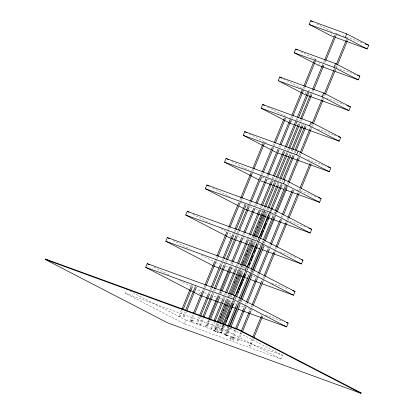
<?xml version="1.0" encoding="UTF-8"?>
<svg xmlns="http://www.w3.org/2000/svg" width="414" height="414" viewBox="0 0 414 414"><rect width="100%" height="100%" fill="white"/><g stroke="black" fill="none" stroke-linecap="round" stroke-linejoin="round"><path stroke-width="0.31" stroke-dasharray="2.07 1.55" d="M226.924 326.568L282.446 355.305L280.925 359.016L184.385 323.826L125.426 293.314L126.948 289.603M181.461 310.246L179.034 316.156L180.188 316.627L182.615 310.723M191.403 286.012L191.889 284.827M192.557 286.483L193.043 285.298M186.403 311.649L184.194 316.969L183.071 316.503L185.006 311.768M195.191 286.938L195.915 285.163M184.385 323.826L185.907 320.115L130.384 291.384M199.569 293.93L200.655 291.28L196.676 289.22M190.471 320.431L193.167 313.853M202.731 290.545L203.709 288.154M203.957 287.554L204.692 285.764M214.985 260.66L216.703 256.478M227.731 229.579L228.714 227.188M239.742 200.293L240.477 198.503M251.753 171.008L252.488 169.212M192.567 320.141C194.104 320.405 192.375 323.236 191.221 321.802L194.078 314.925M204.128 290.421L204.863 288.625M205.111 288.03L205.846 286.234M216.139 261.136L216.874 259.34M217.122 258.745L217.857 256.949M228.15 231.845L229.868 227.664M240.901 200.764L241.636 198.974M252.664 172.079L253.647 169.688M229.817 237.238L231.121 234.055L228.844 232.875M200.366 316.71L197.437 323.862L196.847 323.66L196.283 323.391L199.212 316.239M208.744 293.003L210.938 287.637M220.714 263.806L221.692 261.42M221.935 260.825L222.67 259.04M232.932 234.013L233.667 232.228M233.91 231.633L234.645 229.842M244.907 204.821L245.393 203.631M209.898 293.474L212.097 288.113M221.873 264.277L222.846 261.896M223.094 261.301L223.824 259.511M234.091 234.49L234.821 232.699M235.064 232.104L235.799 230.319M200.236 324.633L199.667 324.369L202.363 317.781M212.18 293.852L213.158 291.461M213.407 290.861L214.141 289.065M224.202 264.541L226.163 259.754M236.223 235.224L236.958 233.429M237.206 232.834L237.941 231.038M248.245 205.913L248.985 204.118M249.228 203.517L249.963 201.721M260.266 176.597L261.006 174.801M261.25 174.206L261.984 172.41M273.028 145.49L274.006 143.099M200.252 324.56L200.821 324.83L203.522 318.252M213.091 294.923L214.317 291.932M214.561 291.332L215.296 289.541M225.356 265.012L226.091 263.216M226.339 262.621L227.322 260.225M237.377 235.701L238.117 233.905M238.361 233.305L239.095 231.509M249.404 206.384L250.139 204.588M250.382 203.993L251.117 202.198M261.425 177.073L262.16 175.277M262.404 174.677L263.144 172.881M274.182 145.961L275.165 143.57M261.229 179.2L262.098 177.078L259.811 175.898M209.008 320.602L206.555 326.579L205.422 326.123L208.097 319.53M217.407 296.822L219.86 290.845M230.888 263.951L231.871 261.56M241.921 237.056L242.656 235.266M242.899 234.666L243.634 232.875M254.667 205.981L255.402 204.19M266.673 176.7L267.408 174.905M278.684 147.415L279.419 145.624M290.695 118.13L291.673 115.739M302.706 88.85L303.685 86.459M206.643 325.658L208.842 320.291M219.844 293.464L220.822 291.083M220.036 293.707L221.014 291.316M232.047 264.427L232.782 262.631M243.075 237.532L244.793 233.346M255.821 206.457L256.799 204.066M267.832 177.171L268.567 175.381M280.087 147.291L280.573 146.095M291.849 118.606L292.833 116.215M304.104 88.725L304.595 87.53M291.378 121.933L292.03 120.345M207.766 326.128L206.643 325.663L207.797 326.123L210.245 320.167M220.998 293.94L221.733 292.149M305.232 94.066L306.101 91.944M318.759 64.848L319.411 63.254M211.507 328.281L210.938 328.012L213.386 322.035M223.182 298.152L224.16 295.762M224.404 295.166L225.138 293.376M235.426 268.293L236.161 266.502M236.404 265.907L237.139 264.116M247.427 239.033L249.14 234.857M260.406 207.388L261.141 205.598M272.164 178.724L273.142 176.338M284.408 148.869L285.142 147.073M296.165 120.205L297.143 117.814M331.583 34.75L332.023 33.689M214.783 321.916L212.092 328.483L211.523 328.209M224.336 298.623L226.541 293.252M236.337 269.364L237.315 266.978M237.564 266.378L238.298 264.587M248.581 239.509L250.294 235.328M261.56 207.859L262.295 206.068M273.318 179.195L274.296 176.809M285.562 149.34L286.297 147.55M297.319 120.676L298.297 118.29M216.698 323.163L213.759 330.341L214.266 330.589L214.913 330.807L217.857 323.639M226.018 300.44L227.493 296.854M227.736 296.253L228.471 294.457M238.283 270.539L239.509 267.547M239.753 266.952L240.493 265.157M250.299 241.238L252.509 235.856M262.321 211.932L263.299 209.541M263.547 208.946L264.282 207.15M274.58 182.036L275.315 180.24M275.564 179.64L276.542 177.249M286.602 152.73L287.337 150.939M287.58 150.339L288.315 148.543M299.596 121.038L300.088 119.843M310.635 94.128L312.353 89.942M323.634 62.431L324.369 60.635M214.83 329.43L215.59 327.572L216.118 327.748L216.745 328.043L215.984 329.901L214.84 329.44L215.984 329.896M219.016 323.779L215.839 331.526L215.254 331.324L214.69 331.055L217.862 323.308M226.903 301.263L228.368 297.687M228.616 297.092L229.594 294.706M239.364 270.875L240.586 267.894M240.834 267.299L241.564 265.514M251.583 241.083L253.539 236.316M227.177 300.911L229.63 294.934M239.437 271.015L240.663 268.024M240.912 267.423L241.647 265.633M251.702 241.114L253.663 236.327M263.475 212.408L264.453 210.017M264.701 209.417L265.436 207.621M275.74 182.507L276.474 180.711M276.718 180.116L277.701 177.725M287.756 153.206L288.491 151.41M288.734 150.81L289.474 149.019M299.772 123.9L300.507 122.109M300.755 121.509L301.49 119.718M312.772 92.208L313.507 90.412M324.788 62.907L325.523 61.112M335.826 35.992L336.561 34.202M228.305 301.138L229.77 297.562M230.013 296.967L230.748 295.182M240.275 271.941L241.745 268.37M241.988 267.77L242.723 265.985M252.493 242.154L254.693 236.792M264.468 212.956L264.944 211.766M221.195 324.674L218.002 332.452L217.417 332.251L216.848 331.981L220.036 324.198M229.118 302.065L230.831 297.878M231.079 297.278L231.814 295.482M241.383 272.153L242.609 269.162M242.858 268.562L243.836 266.171M253.404 242.842L254.631 239.851M254.879 239.251L255.614 237.455M265.426 213.526L266.652 210.535M266.901 209.939L267.635 208.144M277.452 184.214L279.657 178.827M289.717 154.303L291.435 150.111M301.739 124.987L302.23 123.791M230.272 302.536L232.968 295.958M242.537 272.624L243.277 270.834M244.255 268.438L244.746 267.242M254.563 243.313L255.79 240.322M256.033 239.722L257.016 237.331M266.585 214.002L267.811 211.011M268.055 210.41L268.789 208.615M278.606 184.685L279.098 183.49M280.076 181.094L280.816 179.303M290.871 154.774L292.838 149.987M302.898 125.463L303.384 124.262M222.551 325.213L219.637 332.302L221.345 333.011L224.538 325.238M232.006 302.153C231.819 299.726 234.955 302.324 232.513 300.994M223.136 325.363L220.191 332.546L221.335 333.016M232.704 302.034L233.444 300.238M244.731 272.717L245.466 270.927M256.752 243.406L257.244 242.211M269.017 213.495L269.757 211.699M270 211.104L270.735 209.308M280.796 184.779L282.757 179.992M294.043 152.476L294.535 151.276M305.087 125.556L305.579 124.355M280.925 359.016L221.966 328.504L223.488 324.793M224.688 325.704L221.759 332.856L221.169 332.654L220.605 332.385L223.534 325.233M233.061 301.997L233.553 300.802M234.531 298.422L235.261 296.631M245.036 272.8L246.992 268.034M269.229 213.815L269.716 212.625M220.786 332.763L223.705 325.683M233.863 302.505L234.355 301.309M235.333 298.918L236.068 297.123M245.885 273.193L246.868 270.797M247.111 270.202L247.846 268.407M257.906 243.877L258.89 241.486M259.133 240.886L259.868 239.095M294.219 155.343L294.954 153.547M295.203 152.947L295.938 151.151M234.22 302.468L235.199 300.083M235.442 299.488L236.177 297.702M246.195 273.271L247.168 270.891M247.417 270.295L248.146 268.505M258.414 243.484L259.143 241.693M259.387 241.098L260.121 239.313M270.383 214.286L270.875 213.096M225.18 334.289L224.611 334.026L227.788 326.258M236.849 304.171L237.827 301.785M238.071 301.185L239.054 298.799M249.088 274.327L250.801 270.145M261.084 245.072L261.819 243.282M262.067 242.687L262.802 240.896M274.063 213.438L274.798 211.647M285.08 186.574L285.815 184.784M229.641 327.826L226.453 335.599L225.868 335.397L225.299 335.128L228.487 327.35M237.807 304.626L239.033 301.635M239.276 301.04L240.011 299.244M250.072 274.725L252.033 269.944M262.088 245.424L262.823 243.629M263.066 243.034L263.806 241.238M275.087 213.727L275.822 211.937M286.121 186.817L287.839 182.631M297.894 158.117L298.877 155.721M299.12 155.126L299.855 153.33M310.158 128.216L312.12 123.429M322.175 98.91L323.158 96.519M323.401 95.924L324.136 94.128M334.196 69.609L335.174 67.218M335.423 66.618L336.158 64.827M346.456 39.708L346.948 38.512M224.621 334.015L225.754 334.481L228.699 327.329M238.003 304.642L238.495 303.452M239.473 301.061L240.208 299.27M250.247 274.798L250.977 273.007M251.226 272.412L251.96 270.616M262.243 245.549L262.978 243.758M263.221 243.158L263.956 241.367M275.217 213.909L275.952 212.118M286.234 187.045L286.969 185.255M230.474 328.002L227.286 335.775L226.701 335.573L226.132 335.304L229.315 327.531M238.635 304.808L240.844 299.425M250.408 276.107L251.629 273.121M251.878 272.521L252.612 270.73M238.961 305.097L240.187 302.111M240.436 301.511L241.171 299.715M250.977 275.796L251.96 273.406M252.204 272.805L253.187 270.414M262.999 246.496L263.977 244.105M264.225 243.504L264.96 241.709M275.015 217.195L275.998 214.799M276.241 214.204L276.976 212.408M287.28 187.294L288.015 185.498M288.258 184.898L288.993 183.107M299.053 158.588L300.031 156.197M300.279 155.597L301.014 153.801M311.312 128.687L312.047 126.891M312.296 126.296L313.274 123.905M323.334 99.386L325.295 94.599M335.35 70.08L336.085 68.289M336.328 67.689L337.312 65.298M347.615 40.184L348.102 38.983M239.789 305.284L241.999 299.902M251.562 276.583L252.788 273.592M253.032 272.997L253.766 271.201M235.105 329.591L231.167 339.232L230.044 338.766L230.805 336.903L233.077 337.819L231.39 337.105M244.167 307.504L245.145 305.113M245.388 304.518L246.123 302.727M256.406 277.654L257.141 275.864M257.389 275.269L258.119 273.478M268.401 248.405L270.119 244.229M281.132 217.366L282.115 214.975M234.205 338.166L233.439 340.023L232.29 339.558L236.265 330.061M245.564 307.379L247.282 303.198M257.565 278.13L258.3 276.34M258.543 275.74L259.278 273.949M270.295 247.086L271.03 245.295M282.534 217.241L283.269 215.451M240.896 332.111L237.465 340.479L238.619 340.945L242.055 332.582M249.72 310.593L251.929 305.216M261.979 280.708L262.714 278.917M262.957 278.317L263.692 276.526M273.99 251.422L274.725 249.632M274.968 249.031L275.708 247.241M286.002 222.137L286.736 220.341M286.98 219.746L287.72 217.95M298.996 190.456L299.731 188.665M251.122 310.469L253.083 305.687M262.89 281.779L263.868 279.388M264.116 278.793L264.851 276.997M275.144 251.893L276.862 247.712M287.156 222.608L287.89 220.817M288.139 220.217L288.874 218.426M300.15 190.932L300.885 189.136M252.178 338.533L249.264 345.628L249.833 345.902L250.418 346.099L253.332 339.009M261.632 315.478L262.114 314.298M183.081 316.493L184.209 316.958M180.162 316.632L179.045 316.172M190.487 320.426L191.625 320.897L190.497 320.452M191.237 321.792L192.365 322.258M196.293 323.386L197.431 323.857M199.683 324.359L200.79 324.835M205.411 326.103L206.55 326.574M210.949 328.007L212.077 328.483M213.769 330.336L214.343 330.538M214.7 331.05L215.818 331.505M220.615 332.38L221.754 332.851M219.653 332.302L220.222 332.504M216.864 331.976L217.992 332.437M225.314 335.123L226.442 335.588M226.142 335.299L227.276 335.764M230.055 338.755L231.188 339.221M232.301 339.547L233.434 340.013M238.609 340.955L237.491 340.499M249.28 345.628L250.413 346.088M193.084 320.41L191.992 319.95L192.551 320.213M214.861 330.807L214.328 330.615M335.076 32.975L336.882 33.632M337.482 33.855L339.889 34.729M342.89 35.827L344.096 36.261M346.497 37.141L362.131 42.839M336.344 67.601L355.642 74.634M326.392 98.118L343.837 104.478M317.693 129.085L333.441 134.829M334.046 135.047L335.868 135.709M307.757 159.597L325.989 166.242M262.098 177.078L265.11 178.175M267.522 179.055L270.528 180.152M273.54 181.249L284.982 185.42M297.024 189.809L316.291 196.831M246.62 205.567L253.254 207.983M255.666 208.863L258.683 209.96M261.094 210.84L275.564 216.113M290.033 221.392L306.313 227.322M237.76 236.477L240.782 237.574M243.199 238.454L246.216 239.556M248.633 240.436L250.444 241.098M251.044 241.315L256.478 243.297M258.895 244.177L260.706 244.84M263.123 245.719L267.951 247.479M280.03 251.878L295.725 257.601M215.756 262.605L219.389 263.93M225.439 266.135L228.466 267.237M232.099 268.562L233.91 269.224M236.937 270.326L243.598 272.754M246.625 273.856L247.831 274.296M250.253 275.181L258.124 278.048M271.439 282.902L288.382 289.081M204.299 292.61L207.336 293.717M214.022 296.15L216.45 297.035M220.098 298.365L221.92 299.032M224.352 299.917L231.033 302.349M234.676 303.679L252.297 310.102M265.664 314.976L281.458 320.731M125.426 293.314L221.966 328.504M185.907 320.115L282.446 355.305M220.507 332.639L220.222 332.546L220.481 332.696M264.453 142.038L264.919 142.188L264.468 141.966M315.546 59.166C313.879 58.597 317.269 59.844 315.53 59.238M308.979 90.619C310.552 91.235 307.7 89.962 308.86 90.573M216.175 327.774L216.724 328.028M216.16 327.847L215.601 327.588M225.195 334.217L225.754 334.481M231.374 337.177L230.815 336.918M316.86 23.914L332.675 32.101M300.843 51.719L316.669 59.911M283.709 79.069L301.972 88.518M267.775 107.148L285.986 116.572M249.3 133.991L266.487 142.887M231.783 161.393L248.943 170.273M212.537 187.925L229.579 196.748M240.374 202.332L245.486 204.977M192.94 214.292L210.038 223.141M220.864 228.745L225.992 231.4M173.031 240.498L189.55 249.047M201.514 255.236L213.479 261.425M154.044 267.159L169.963 275.393M179.624 280.397L190.994 286.281M263.832 211.295L264.877 211.756L263.853 211.295M233.077 337.695L234.2 338.16L233.098 337.7"/><path stroke-width="0.62" d="M45.255 259.495L45.447 259.029L238.526 329.409L361.091 392.839L360.904 393.3L167.82 322.925L45.255 259.495L238.34 329.87L360.904 393.3M216.144 301.19L199.134 294.991L145.702 267.34L147.224 263.63L234.717 295.518L288.144 323.168L286.623 326.879L238.014 309.165M219.073 268.081L214.235 266.316L165.812 241.258L167.339 237.548L246.625 266.445L295.042 291.503L293.521 295.218L262.046 283.745M234.427 239.525L229.599 237.765L185.72 215.057L187.242 211.347L259.092 237.532L302.976 260.246L301.449 263.956L268.241 251.852M237.714 205.458L205.334 188.701L206.855 184.986L271.972 208.723L311.737 229.299L310.215 233.015L273.437 219.606M258.864 179.904L224.538 162.143L226.065 158.427L285.075 179.94L321.109 198.591L319.587 202.301L285.867 190.01M271.268 149.863L243.194 135.331L244.715 131.621L298.194 151.11L330.848 168.012L329.327 171.727L289.826 157.325M294.359 124.852L290.726 123.527L261.13 108.209L262.652 104.499L311.116 122.161L340.712 137.479L339.19 141.19L295.57 125.292M181.948 309.067L191.159 286.602M183.102 309.537L192.313 287.073M278.192 80.714L279.714 77.004L323.634 93.01L350.456 106.89L348.935 110.605L305.014 94.594L278.192 80.714L322.113 96.721L348.935 110.605M185.493 310.583L195.191 286.938M186.89 310.464L196.345 287.409M333.617 70.872L318.542 65.376L294.235 52.795L295.756 49.085L335.557 63.59L359.864 76.171L358.343 79.886L334.822 71.311M334.155 36.908L331.148 35.811L309.123 24.41L310.645 20.7L346.715 33.85L368.745 45.245L367.218 48.961L335.361 37.348M193.416 313.258L202.482 291.14M204.935 285.163L214.742 261.26M216.946 255.878L226.753 231.969M228.958 226.593L238.764 202.684M240.725 197.902L251.019 172.798M252.98 168.017L263.03 143.513M194.57 313.729L203.885 291.016M206.089 285.639L215.896 261.731M218.1 256.354L227.907 232.445M230.112 227.063L240.161 202.56M241.879 198.373L252.178 173.275M253.891 169.088L264.189 143.984M199.455 315.644L208.496 293.598M211.187 287.042L220.471 264.401M223.156 257.85L232.689 234.614M235.131 228.652L244.664 205.416M200.609 316.115L209.655 294.069M212.341 287.518L221.625 264.877M224.316 258.32L233.843 235.085M236.042 229.723L246.061 205.292M202.855 316.586L211.932 294.452M214.39 288.47L223.958 265.136M226.411 259.154L235.98 235.825M238.433 229.842L248.002 206.508M250.211 201.126L260.023 177.197M262.233 171.81L272.293 147.286M274.254 142.499L284.314 117.969M204.009 317.057L212.843 295.524M215.544 288.941L225.112 265.612M227.565 259.63L237.134 236.296M239.344 230.914L249.156 206.984M251.365 201.597L261.177 177.668M263.387 172.286L273.447 147.757M275.408 142.97L285.469 118.445M208.584 318.335L217.407 296.822M220.103 290.245L229.666 266.942M231.871 261.56L241.672 237.657M243.882 232.28L253.684 208.371M255.888 202.995L265.938 178.491M267.656 174.31L277.949 149.211M279.911 144.429L290.204 119.325M291.922 115.144L302.215 90.045M303.928 85.858L314.226 60.76M209.334 319.101L218.866 295.85M220.822 291.083L230.846 266.637M233.025 262.036L242.832 238.128M245.036 232.751L255.086 208.247M257.047 203.465L267.097 178.967M268.81 174.78L279.103 149.682M281.065 144.9L291.114 120.396M293.076 115.615L303.369 90.516M304.839 86.93L315.38 61.236M210.488 319.572L220.02 296.326M222.225 290.959L232.006 267.113M213.872 320.845L222.934 298.748M225.387 292.776L235.183 268.893M237.631 262.921L247.184 239.634M249.388 234.257L259.428 209.774M261.384 204.997L271.429 180.514M273.385 175.738L283.43 151.255M285.386 146.478L295.674 121.4M297.387 117.219L307.674 92.141M215.032 321.316L224.093 299.224M226.784 292.651L236.337 269.364M238.542 263.992L248.338 240.104M250.542 234.733L260.582 210.25M262.543 205.473L272.583 180.99M274.544 176.214L284.584 151.731M286.545 146.949L296.828 121.871M298.541 117.69L308.828 92.612M217.19 321.968L225.775 301.04M228.719 293.862L238.04 271.139M240.736 264.562L250.056 241.833M252.752 235.255L262.072 212.532M264.525 206.55L274.337 182.631M276.542 177.249L286.353 153.33M288.563 147.948L298.37 124.029M300.58 118.647L310.391 94.723M312.596 89.341L322.651 64.822M324.617 60.04L334.672 35.521M218.349 322.113L218.84 320.922M220.062 317.942L220.548 316.751M221.283 314.966L221.775 313.771M222.996 310.795L223.482 309.6M224.947 306.029L225.439 304.833M234.479 282.788L234.966 281.598M236.192 278.622L236.679 277.427M242.785 262.533L243.277 261.343M245.719 255.381L246.211 254.191M247.432 251.21L247.919 250.02M254.03 235.126L254.517 233.936M255.252 232.145L255.738 230.955M256.959 227.974L257.451 226.784M258.916 223.208L259.402 222.018M260.623 219.037L261.115 217.847M261.85 216.061L262.336 214.866M218.344 322.439L226.929 301.511M229.873 294.333L239.194 271.61M241.89 265.032L251.458 241.709M253.911 235.732L263.475 212.408M265.679 207.026L275.491 183.107M277.944 177.125L287.507 153.801M289.717 148.419L299.529 124.5M301.734 119.118L311.789 94.599M313.755 89.817L323.81 65.298M325.771 60.511L335.826 35.992M219.508 322.589L228.057 301.734M230.991 294.582L240.275 271.941M242.966 265.39L252.25 242.749M254.941 236.192L264.225 213.552M220.527 323.003L228.87 302.665M232.306 294.287L241.139 272.754M244.084 265.571L253.161 243.437M255.857 236.86L265.183 214.126M267.884 207.543L277.204 184.81M279.905 178.232L289.474 154.898M291.679 149.516L301.495 125.587M221.681 323.474L230.024 303.136M233.217 295.358L242.293 273.224M245.238 266.047L254.315 243.913M257.26 236.73L266.337 214.597M269.038 208.019L278.358 185.286M281.059 178.703L290.628 155.374M293.081 149.392L302.65 126.058M223.032 324.027L231.762 302.748M286.623 326.879L233.191 299.229L234.717 295.518M293.521 295.218L245.098 270.161L246.625 266.445M301.449 263.956L257.57 241.248L259.092 237.532M235.162 296.051L244.483 273.318M247.184 266.735L256.504 244.006M258.957 238.024L268.531 214.69M270.984 208.708L280.552 185.379M283.005 179.397L292.817 155.467M295.027 150.08L304.839 126.151M223.777 324.638L232.818 302.593M235.509 296.036L244.793 273.395M247.236 267.439L257.011 243.608M259.454 237.646L268.986 214.411M310.215 233.015L270.451 212.434L271.972 208.723M225.765 322.247L226.499 320.452M226.991 319.256L228.958 314.469M229.444 313.274L230.184 311.478M231.162 309.087L231.897 307.291M232.389 306.096L233.129 304.3M237.786 292.936L238.526 291.14M239.013 289.945L239.753 288.149M240.239 286.954L242.206 282.167M242.697 280.971L243.432 279.176M244.41 276.78L245.15 274.989M249.321 264.815L250.056 263.025M251.039 260.629L251.774 258.833M252.266 257.637L253.001 255.842M254.47 252.255L255.454 249.859M255.945 248.664L256.68 246.868M261.094 236.104L262.078 233.708M262.569 232.513L263.304 230.717M264.287 228.326L265.022 226.53M265.514 225.335L266.249 223.539M267.723 219.948L268.702 217.557M272.138 209.184L281.95 185.255M284.159 179.867L293.976 155.938M296.181 150.556L305.998 126.627M225.18 324.514L233.977 303.064M236.663 296.512L245.947 273.871M248.395 267.91L258.165 244.079M260.365 238.718L270.14 214.882M319.587 202.301L283.549 183.65L285.075 179.94M329.327 171.727L296.672 154.826L298.194 151.11M367.218 48.961L345.193 37.56L346.715 33.85M339.19 141.19L309.594 125.872L311.116 122.161M228.036 325.663L236.606 304.766M239.297 298.204L248.845 274.922M251.05 269.55L261.084 245.072M263.288 239.701L273.08 215.823M275.284 210.452L285.08 186.574M358.343 79.886L334.036 67.306L335.557 63.59M322.113 96.721L323.634 93.01M288.087 182.036L297.894 158.117M300.103 152.735L309.915 128.811M312.12 123.429L321.932 99.51M324.385 93.528L334.196 69.609M336.401 64.227L346.213 40.308M229.19 326.134L237.76 305.242M240.451 298.675L249.999 275.393M252.447 269.426L262.243 245.549M264.442 240.177L274.239 216.299M276.195 211.523L286.234 187.045M229.806 326.33L238.143 306.003M241.088 298.83L250.408 276.107M252.856 270.13L262.419 246.811M265.203 241.114L274.772 217.79M277.225 211.813L287.031 187.889M289.241 182.507L299.053 158.588M301.257 153.206L311.069 129.287M313.522 123.305L323.086 99.981M325.539 94.004L335.35 70.08M337.555 64.698L347.367 40.779M230.965 326.806L239.546 305.879M242.242 299.301L251.562 276.583M254.015 270.601L263.821 246.687M235.597 328.395L243.924 308.099M246.371 302.132L256.162 278.255M258.367 272.878L268.158 249M270.363 243.629L280.402 219.156M282.358 214.38L292.398 189.907M236.751 328.866L245.321 307.975M247.525 302.603L257.317 278.726M259.521 273.354L269.561 248.876M271.274 244.7L281.556 219.627M283.512 214.85L293.552 190.378M238.34 329.87L238.526 329.409M241.388 330.915L249.476 311.193M252.173 304.616L261.736 281.308M264.184 275.331L273.747 252.022M275.952 246.641L285.758 222.732M287.963 217.355L298.013 192.846M300.217 187.47L310.024 163.561M242.299 331.987L250.879 311.069M253.327 305.092L262.89 281.779M265.095 276.402L274.901 252.493M277.106 247.111L286.912 223.208M289.117 217.826L299.167 193.322M301.128 188.541L311.178 164.032M252.902 336.763L261.389 316.073M253.818 337.824L262.543 316.544M365.138 43.931L368.745 45.245M309.123 24.41L345.193 37.56M357.453 75.291L359.864 76.171M294.235 52.795L334.036 67.306M346.849 105.575L350.456 106.89M261.13 108.209L309.594 125.872M338.29 136.594L340.712 137.479M243.194 135.331L296.672 154.826M327.81 166.904L330.243 167.789M277.675 152.895L288.61 156.885M224.538 162.143L283.549 183.65M318.102 197.494L321.109 198.591M260.577 180.794L284.061 189.353M205.334 188.701L270.451 212.434M308.725 228.202L311.737 229.299M245.098 209.277L261.379 215.213M263.185 215.87L267.408 217.412M268.614 217.852L272.231 219.166M185.72 215.057L257.57 241.248M301.159 259.583L302.976 260.246M235.638 239.965L248.917 244.809M250.729 245.471L255.562 247.23M256.768 247.67L259.79 248.767M262.202 249.652L267.035 251.412M165.812 241.258L245.098 270.161M292.62 290.623L295.042 291.503M220.284 268.526L228.155 271.393M229.366 271.832L237.232 274.699M238.443 275.144L247.52 278.451M250.548 279.553L260.836 283.305M145.702 267.34L233.191 299.229M286.322 322.506L288.144 323.168M217.36 301.635L221.004 302.965M222.22 303.405L224.652 304.29M226.474 304.958L227.69 305.397M228.901 305.842L230.117 306.288M231.938 306.95L235.587 308.28M359.88 392.394L361.091 392.839M310.645 20.7L312.906 21.87M295.756 49.085L297.454 49.965M279.714 77.004L282.001 78.184M262.652 104.499L264.36 105.379M244.715 131.621L247.008 132.806M272.412 150.453L275.848 152.233M226.065 158.427L228.352 159.613M206.855 184.986L209.127 186.165M238.852 206.043L243.396 208.397M187.242 211.347L188.95 212.232M167.339 237.548L169.616 238.728M147.224 263.63L149.501 264.805M45.447 259.029L47.739 260.22"/></g></svg>
